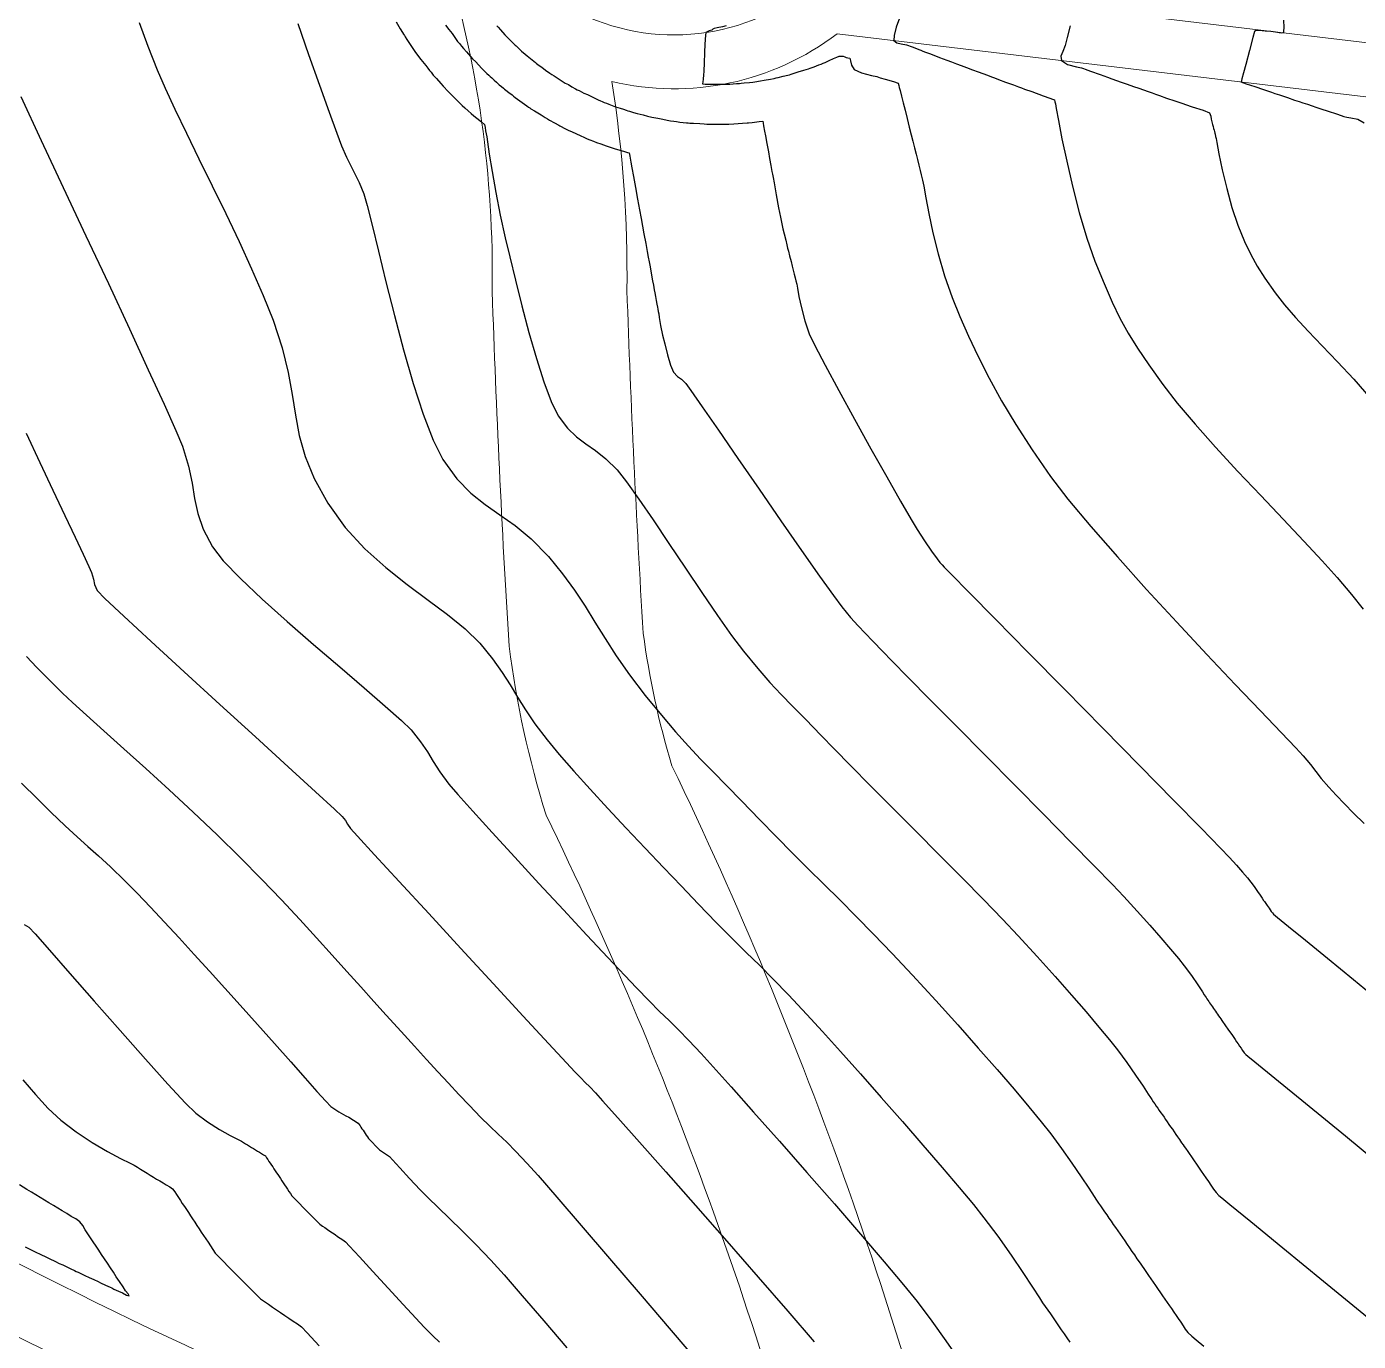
# Model space of a CAD drawing. Header units: millimetres. Extents: x 340454 to 342791, y 6993867 to 6995092.
# Drawn here: x 341293.24 to 341342.68, y 6994464.47 to 6994513.27 of the extents above; entities that cross this region are included whole.
import ezdxf

# ---------------------------------------------------------------- set-up
doc = ezdxf.new("R2010")
doc.units = ezdxf.units.MM
doc.header["$LTSCALE"] = 10
for name, color, linetype in [('T-HM-CURVA_INTERMEDIARIA', 45, 'Continuous'), ('T-HM-CURVA_MESTRA', 20, 'Continuous'), ('URB-Calçadas', 2, 'Continuous'), ('URB-Quadras', 3, 'Continuous')]:
    doc.layers.add(name, color=color, linetype=linetype)

msp = doc.modelspace()

# ---------------------------------------------------------------- linework, layer by layer
at = {"layer": 'T-HM-CURVA_INTERMEDIARIA', "color": 45, "linetype": 'Continuous', "lineweight": -3, "flags": 128}
for points, elevation in [([(341325.642, 6994513.581), (341325.527, 6994513.244), (341325.441, 6994512.941), (341325.439, 6994512.751), (341325.548, 6994512.664), (341325.711, 6994512.635), (341325.905, 6994512.593), (341326.111, 6994512.518), (341326.282, 6994512.452), (341326.358, 6994512.423), (341326.432, 6994512.391), (341326.507, 6994512.363), (341326.609, 6994512.325), (341326.797, 6994512.254), (341327.13, 6994512.128), (341327.396, 6994512.027), (341327.577, 6994511.96), (341327.758, 6994511.892), (341327.931, 6994511.827), (341328.131, 6994511.752), (341328.36, 6994511.667), (341328.57, 6994511.589), (341328.739, 6994511.526), (341328.909, 6994511.463), (341329.058, 6994511.407), (341329.176, 6994511.364), (341329.324, 6994511.309), (341329.582, 6994511.214), (341329.882, 6994511.103), (341330.064, 6994511.036), (341330.177, 6994510.995), (341330.289, 6994510.954), (341330.555, 6994510.857), (341330.981, 6994510.701), (341331.225, 6994510.612), (341331.319, 6994510.583), (341331.394, 6994510.551), (341331.416, 6994510.482), (341331.431, 6994510.406), (341331.462, 6994510.235), (341331.545, 6994509.782), (341331.677, 6994509.108), (341331.853, 6994508.275), (341332.068, 6994507.343), (341332.318, 6994506.373), (341332.597, 6994505.424), (341332.902, 6994504.56), (341333.237, 6994503.73), (341333.536, 6994503.044), (341333.827, 6994502.45), (341334.134, 6994501.897), (341334.485, 6994501.336), (341334.906, 6994500.714), (341335.422, 6994499.982), (341335.95, 6994499.296), (341336.616, 6994498.51), (341337.38, 6994497.656), (341338.206, 6994496.764), (341339.053, 6994495.865), (341339.883, 6994494.991), (341340.658, 6994494.173), (341341.339, 6994493.442), (341341.888, 6994492.83), (341342.426, 6994492.193), (341342.862, 6994491.654)], 702), ([(341339.901, 6994513.515), (341339.907, 6994513.239), (341339.903, 6994513.104), (341339.895, 6994513.055), (341339.889, 6994513.044), (341339.871, 6994513.033), (341339.825, 6994513.026), (341339.737, 6994513.042), (341339.605, 6994513.07), (341339.429, 6994513.086), (341339.215, 6994513.105), (341339.109, 6994513.115), (341339.051, 6994513.12), (341338.996, 6994513.122), (341338.917, 6994513.122), (341338.862, 6994513.118), (341338.819, 6994513.09), (341338.761, 6994512.871), (341338.633, 6994512.381), (341338.497, 6994511.863), (341338.418, 6994511.56), (341338.357, 6994511.332), (341338.327, 6994511.216), (341338.375, 6994511.2), (341338.517, 6994511.152), (341338.832, 6994511.045), (341339.16, 6994510.934), (341339.343, 6994510.872), (341339.46, 6994510.832), (341339.577, 6994510.793), (341339.754, 6994510.734), (341340.043, 6994510.636), (341340.311, 6994510.546), (341340.483, 6994510.489), (341340.62, 6994510.444), (341340.792, 6994510.386), (341340.965, 6994510.329), (341341.105, 6994510.282), (341341.28, 6994510.224), (341341.56, 6994510.132), (341341.864, 6994510.032), (341342.04, 6994509.974), (341342.145, 6994509.939), (341342.249, 6994509.905), (341342.404, 6994509.884), (341342.662, 6994509.83), (341342.896, 6994509.694)], 704), ([(341297.416, 6994513.427), (341297.744, 6994512.541), (341298.09, 6994511.66), (341298.38, 6994510.989), (341298.747, 6994510.202), (341299.172, 6994509.321), (341299.639, 6994508.367), (341300.132, 6994507.364), (341300.633, 6994506.333), (341301.127, 6994505.296), (341301.595, 6994504.276), (341302.022, 6994503.296), (341302.391, 6994502.377), (341302.731, 6994501.347), (341302.95, 6994500.438), (341303.097, 6994499.615), (341303.218, 6994498.843), (341303.363, 6994498.089), (341303.579, 6994497.317), (341303.915, 6994496.493), (341304.418, 6994495.582), (341305.07, 6994494.679), (341305.8, 6994493.888), (341306.576, 6994493.189), (341307.368, 6994492.562), (341308.143, 6994491.988), (341308.871, 6994491.447), (341309.522, 6994490.918), (341310.062, 6994490.384), (341310.536, 6994489.807), (341310.9, 6994489.303), (341311.196, 6994488.839), (341311.468, 6994488.388), (341311.757, 6994487.917), (341312.107, 6994487.399), (341312.561, 6994486.802), (341313.014, 6994486.257), (341313.554, 6994485.639), (341314.161, 6994484.965), (341314.817, 6994484.253), (341315.503, 6994483.519), (341316.199, 6994482.782), (341316.888, 6994482.057), (341317.55, 6994481.363), (341318.167, 6994480.716), (341318.855, 6994480.003), (341319.435, 6994479.42), (341319.95, 6994478.912), (341320.442, 6994478.43), (341320.954, 6994477.919), (341321.528, 6994477.33), (341322.205, 6994476.609), (341322.783, 6994475.978), (341323.456, 6994475.232), (341324.194, 6994474.405), (341324.969, 6994473.529), (341325.752, 6994472.636), (341326.514, 6994471.759), (341327.227, 6994470.93), (341327.861, 6994470.183), (341328.388, 6994469.55), (341328.779, 6994469.063), (341329.296, 6994468.372), (341329.788, 6994467.676), (341330.228, 6994467.029), (341330.587, 6994466.483), (341330.84, 6994466.092), (341330.958, 6994465.909), (341331.054, 6994465.77), (341331.15, 6994465.632), (341331.247, 6994465.491), (341331.346, 6994465.347), (341331.446, 6994465.202), (341331.548, 6994465.055), (341331.651, 6994464.906), (341331.755, 6994464.755), (341331.861, 6994464.602), (341331.969, 6994464.447)], 696), ([(341303.303, 6994513.389), (341303.711, 6994512.229), (341304.111, 6994511.098), (341304.47, 6994510.093), (341304.753, 6994509.311), (341304.929, 6994508.849), (341305.112, 6994508.43), (341305.274, 6994508.104), (341305.428, 6994507.808), (341305.585, 6994507.48), (341305.758, 6994507.058), (341305.883, 6994506.636), (341306.067, 6994505.905), (341306.302, 6994504.934), (341306.579, 6994503.793), (341306.892, 6994502.549), (341307.231, 6994501.272), (341307.59, 6994500.03), (341307.959, 6994498.892), (341308.331, 6994497.927), (341308.698, 6994497.204), (341309.214, 6994496.489), (341309.732, 6994495.954), (341310.259, 6994495.531), (341310.804, 6994495.152), (341311.372, 6994494.749), (341311.973, 6994494.254), (341312.613, 6994493.599), (341313.139, 6994492.958), (341313.582, 6994492.352), (341313.971, 6994491.762), (341314.337, 6994491.171), (341314.713, 6994490.561), (341315.129, 6994489.916), (341315.617, 6994489.217), (341316.207, 6994488.446), (341316.81, 6994487.71), (341317.334, 6994487.097), (341317.809, 6994486.568), (341318.262, 6994486.086), (341318.725, 6994485.611), (341319.225, 6994485.104), (341319.791, 6994484.525), (341320.453, 6994483.838), (341321.075, 6994483.193), (341321.671, 6994482.59), (341322.253, 6994482.011), (341322.833, 6994481.439), (341323.424, 6994480.856), (341324.036, 6994480.245), (341324.683, 6994479.588), (341325.376, 6994478.867), (341326.128, 6994478.066), (341326.991, 6994477.126), (341327.808, 6994476.22), (341328.571, 6994475.361), (341329.27, 6994474.561), (341329.897, 6994473.83), (341330.444, 6994473.182), (341330.9, 6994472.627), (341331.257, 6994472.178), (341331.662, 6994471.637), (341332.048, 6994471.091), (341332.393, 6994470.582), (341332.675, 6994470.155), (341332.871, 6994469.852), (341332.958, 6994469.716), (341333.033, 6994469.608), (341333.108, 6994469.5), (341333.183, 6994469.39), (341333.261, 6994469.278), (341333.339, 6994469.165), (341333.419, 6994469.05), (341333.498, 6994468.934), (341333.58, 6994468.816), (341333.662, 6994468.697), (341333.747, 6994468.575), (341333.831, 6994468.453), (341333.917, 6994468.328), (341334.004, 6994468.203), (341334.093, 6994468.073), (341334.182, 6994467.945), (341334.274, 6994467.812), (341334.366, 6994467.679), (341334.46, 6994467.542), (341334.575, 6994467.376), (341334.652, 6994467.264), (341334.71, 6994467.181), (341334.767, 6994467.098), (341334.892, 6994466.918), (341335.144, 6994466.552), (341335.412, 6994466.165), (341335.581, 6994465.921), (341335.669, 6994465.793), (341335.739, 6994465.691), (341335.828, 6994465.563), (341335.918, 6994465.433), (341335.991, 6994465.326), (341336.084, 6994465.192), (341336.178, 6994465.049), (341336.255, 6994464.93), (341336.351, 6994464.806), (341336.494, 6994464.661), (341336.652, 6994464.53), (341336.94, 6994464.292)], 697), ([(341306.964, 6994513.443), (341307.111, 6994513.191), (341307.192, 6994513.053), (341307.235, 6994512.985), (341307.263, 6994512.938), (341307.295, 6994512.886), (341307.36, 6994512.787), (341307.505, 6994512.57), (341307.682, 6994512.315), (341307.879, 6994512.053), (341308.058, 6994511.825), (341308.14, 6994511.722), (341308.194, 6994511.646), (341308.253, 6994511.575), (341308.339, 6994511.473), (341308.455, 6994511.343), (341308.622, 6994511.155), (341308.709, 6994511.057), (341308.741, 6994511.018), (341308.854, 6994510.903), (341309.089, 6994510.665), (341309.297, 6994510.459), (341309.415, 6994510.345), (341309.51, 6994510.256), (341309.627, 6994510.15), (341309.749, 6994510.042), (341309.848, 6994509.957), (341309.956, 6994509.866), (341310.128, 6994509.735), (341310.235, 6994509.638), (341310.264, 6994509.528), (341310.277, 6994509.408), (341310.299, 6994509.292), (341310.32, 6994509.177), (341310.348, 6994508.988), (341310.416, 6994508.538), (341310.521, 6994507.892), (341310.657, 6994507.116), (341310.821, 6994506.274), (341311.008, 6994505.432), (341311.178, 6994504.721), (341311.388, 6994503.859), (341311.627, 6994502.905), (341311.889, 6994501.918), (341312.163, 6994500.957), (341312.442, 6994500.082), (341312.717, 6994499.352), (341312.979, 6994498.826), (341313.315, 6994498.371), (341313.653, 6994498.045), (341314, 6994497.786), (341314.364, 6994497.535), (341314.749, 6994497.231), (341315.163, 6994496.814), (341315.513, 6994496.372), (341315.967, 6994495.737), (341316.5, 6994494.959), (341317.085, 6994494.088), (341317.695, 6994493.175), (341318.304, 6994492.268), (341318.884, 6994491.419), (341319.41, 6994490.676), (341319.853, 6994490.091), (341320.386, 6994489.444), (341320.836, 6994488.93), (341321.25, 6994488.487), (341321.673, 6994488.053), (341322.154, 6994487.565), (341322.738, 6994486.96), (341323.214, 6994486.468), (341323.836, 6994485.836), (341324.572, 6994485.095), (341325.388, 6994484.277), (341326.248, 6994483.413), (341327.121, 6994482.536), (341327.971, 6994481.676), (341328.765, 6994480.867), (341329.47, 6994480.138), (341330.05, 6994479.523), (341330.756, 6994478.753), (341331.418, 6994478.017), (341332.027, 6994477.327), (341332.572, 6994476.698), (341333.045, 6994476.14), (341333.436, 6994475.667), (341333.736, 6994475.292), (341334.085, 6994474.823), (341334.411, 6994474.356), (341334.685, 6994473.946), (341334.877, 6994473.65), (341334.958, 6994473.523), (341335.012, 6994473.445), (341335.066, 6994473.368), (341335.12, 6994473.289), (341335.176, 6994473.208), (341335.232, 6994473.127), (341335.289, 6994473.045), (341335.346, 6994472.961), (341335.405, 6994472.876), (341335.464, 6994472.791), (341335.525, 6994472.703), (341335.585, 6994472.616), (341335.647, 6994472.526), (341335.71, 6994472.435), (341335.774, 6994472.343), (341335.838, 6994472.25), (341335.904, 6994472.155), (341335.97, 6994472.059), (341336.038, 6994471.961), (341336.116, 6994471.847), (341336.175, 6994471.762), (341336.217, 6994471.702), (341336.258, 6994471.642), (341336.346, 6994471.515), (341336.529, 6994471.251), (341336.722, 6994470.97), (341336.843, 6994470.796), (341336.931, 6994470.668), (341337.02, 6994470.539), (341337.11, 6994470.409), (341337.204, 6994470.273), (341337.302, 6994470.123), (341337.396, 6994469.995), (341337.5, 6994469.892), (341337.612, 6994469.797), (341337.903, 6994469.558), (341338.684, 6994468.918), (341339.873, 6994467.944), (341341.389, 6994466.703), (341343.149, 6994465.262)], 698), ([(341308.795, 6994513.321), (341308.914, 6994513.165), (341309.034, 6994513.01), (341309.168, 6994512.824), (341309.24, 6994512.721), (341309.28, 6994512.673), (341309.318, 6994512.629), (341309.349, 6994512.588), (341309.381, 6994512.547), (341309.462, 6994512.457), (341309.57, 6994512.335), (341309.644, 6994512.245), (341309.718, 6994512.156), (341309.798, 6994512.075), (341309.912, 6994511.962), (341310.021, 6994511.852), (341310.145, 6994511.717), (341310.235, 6994511.619), (341310.327, 6994511.533), (341310.4, 6994511.467), (341310.453, 6994511.415), (341310.506, 6994511.363), (341310.595, 6994511.285), (341310.684, 6994511.209), (341310.736, 6994511.16), (341310.789, 6994511.111), (341310.87, 6994511.045), (341310.945, 6994510.985), (341310.987, 6994510.947), (341311.03, 6994510.91), (341311.142, 6994510.824), (341311.263, 6994510.732), (341311.321, 6994510.684), (341311.379, 6994510.636), (341311.545, 6994510.52), (341311.722, 6994510.396), (341311.805, 6994510.334), (341311.87, 6994510.285), (341311.917, 6994510.254), (341311.964, 6994510.223), (341312.099, 6994510.141), (341312.343, 6994509.992), (341312.496, 6994509.899), (341312.576, 6994509.846), (341312.657, 6994509.794), (341312.838, 6994509.696), (341312.996, 6994509.612), (341313.041, 6994509.585), (341313.087, 6994509.559), (341313.193, 6994509.506), (341313.293, 6994509.457), (341313.341, 6994509.431), (341313.499, 6994509.36), (341313.791, 6994509.23), (341313.955, 6994509.157), (341314.004, 6994509.133), (341314.053, 6994509.109), (341314.145, 6994509.072), (341314.287, 6994509.016), (341314.397, 6994508.974), (341314.558, 6994508.915), (341314.754, 6994508.845), (341314.936, 6994508.783), (341315.084, 6994508.736), (341315.223, 6994508.692), (341315.435, 6994508.63), (341315.544, 6994508.6), (341315.607, 6994508.584), (341315.629, 6994508.466), (341315.671, 6994508.233), (341315.708, 6994508.033), (341315.769, 6994507.703), (341315.843, 6994507.295), (341315.923, 6994506.862), (341315.994, 6994506.475), (341316.054, 6994506.15), (341316.107, 6994505.86), (341316.159, 6994505.578), (341316.225, 6994505.219), (341316.279, 6994504.923), (341316.318, 6994504.714), (341316.35, 6994504.537), (341316.383, 6994504.36), (341316.427, 6994504.122), (341316.479, 6994503.838), (341316.508, 6994503.676), (341316.525, 6994503.587), (341316.541, 6994503.498), (341316.561, 6994503.39), (341316.587, 6994503.251), (341316.615, 6994503.099), (341316.638, 6994502.971), (341316.658, 6994502.861), (341316.673, 6994502.781), (341316.688, 6994502.7), (341316.706, 6994502.604), (341316.725, 6994502.472), (341316.776, 6994502.175), (341316.849, 6994501.824), (341316.928, 6994501.496), (341317.032, 6994501.092), (341317.147, 6994500.71), (341317.259, 6994500.448), (341317.4, 6994500.286), (341317.548, 6994500.18), (341317.714, 6994500.029), (341317.903, 6994499.768), (341318.325, 6994499.163), (341318.925, 6994498.294), (341319.648, 6994497.245), (341320.44, 6994496.097), (341321.245, 6994494.932), (341322.008, 6994493.831), (341322.675, 6994492.877), (341323.191, 6994492.151), (341323.499, 6994491.736), (341323.831, 6994491.335), (341324.107, 6994491.026), (341324.369, 6994490.753), (341324.66, 6994490.457), (341325.023, 6994490.081), (341325.364, 6994489.732), (341325.971, 6994489.114), (341326.788, 6994488.287), (341327.757, 6994487.307), (341328.821, 6994486.232), (341329.922, 6994485.118), (341331.002, 6994484.024), (341332.005, 6994483.005), (341332.873, 6994482.121), (341333.548, 6994481.426), (341333.973, 6994480.98), (341334.471, 6994480.435), (341334.932, 6994479.92), (341335.346, 6994479.448), (341335.704, 6994479.03), (341335.996, 6994478.679), (341336.215, 6994478.406), (341336.479, 6994478.047), (341336.716, 6994477.702), (341336.888, 6994477.44), (341336.958, 6994477.33), (341336.991, 6994477.283), (341337.023, 6994477.236), (341337.057, 6994477.188), (341337.09, 6994477.139), (341337.125, 6994477.089), (341337.159, 6994477.039), (341337.194, 6994476.988), (341337.23, 6994476.937), (341337.266, 6994476.885), (341337.303, 6994476.832), (341337.34, 6994476.778), (341337.377, 6994476.724), (341337.416, 6994476.668), (341337.454, 6994476.612), (341337.493, 6994476.556), (341337.533, 6994476.498), (341337.574, 6994476.44), (341337.615, 6994476.38), (341337.66, 6994476.314), (341337.699, 6994476.259), (341337.749, 6994476.186), (341337.837, 6994476.058), (341338.001, 6994475.821), (341338.104, 6994475.671), (341338.158, 6994475.593), (341338.212, 6994475.515), (341338.268, 6994475.435), (341338.324, 6994475.353), (341338.383, 6994475.264), (341338.441, 6994475.184), (341338.505, 6994475.122), (341338.572, 6994475.064), (341338.837, 6994474.847), (341339.573, 6994474.244), (341340.715, 6994473.309), (341342.196, 6994472.096), (341343.952, 6994470.659)], 699), ([(341319.209, 6994513.295), (341319.079, 6994513.266), (341318.874, 6994513.22), (341318.765, 6994513.195), (341318.717, 6994513.179), (341318.679, 6994513.144), (341318.582, 6994513.117), (341318.461, 6994513.052), (341318.433, 6994512.815), (341318.409, 6994512.343), (341318.391, 6994511.879), (341318.384, 6994511.668), (341318.379, 6994511.606), (341318.372, 6994511.475), (341318.362, 6994511.318), (341318.345, 6994511.219), (341318.335, 6994511.145), (341318.427, 6994511.138), (341318.534, 6994511.134), (341318.775, 6994511.129), (341319.062, 6994511.128), (341319.352, 6994511.139), (341319.597, 6994511.153), (341319.703, 6994511.16), (341319.77, 6994511.168), (341319.877, 6994511.179), (341320.075, 6994511.199), (341320.198, 6994511.212), (341320.273, 6994511.222), (341320.346, 6994511.233), (341320.416, 6994511.246), (341320.485, 6994511.26), (341320.621, 6994511.283), (341320.851, 6994511.323), (341320.989, 6994511.347), (341321.064, 6994511.366), (341321.139, 6994511.385), (341321.322, 6994511.428), (341321.5, 6994511.469), (341321.565, 6994511.486), (341321.629, 6994511.504), (341321.73, 6994511.537), (341321.88, 6994511.586), (341322.094, 6994511.651), (341322.264, 6994511.703), (341322.333, 6994511.729), (341322.402, 6994511.756), (341322.479, 6994511.783), (341322.561, 6994511.812), (341322.646, 6994511.847), (341322.732, 6994511.882), (341322.811, 6994511.913), (341322.889, 6994511.944), (341323.034, 6994512.011), (341323.197, 6994512.086), (341323.318, 6994512.141), (341323.401, 6994512.177), (341323.486, 6994512.177), (341323.549, 6994512.169), (341323.611, 6994512.151), (341323.665, 6994512.128), (341323.727, 6994512.116), (341323.799, 6994512.093), (341323.82, 6994512.006), (341323.865, 6994511.838), (341323.961, 6994511.68), (341324.234, 6994511.559), (341324.608, 6994511.459), (341324.808, 6994511.414), (341324.87, 6994511.394), (341324.932, 6994511.375), (341325.109, 6994511.323), (341325.419, 6994511.229), (341325.597, 6994511.165), (341325.622, 6994511.09), (341325.637, 6994511.005), (341325.664, 6994510.898), (341325.717, 6994510.687), (341325.781, 6994510.435), (341325.849, 6994510.164), (341325.925, 6994509.861), (341326.008, 6994509.533), (341326.079, 6994509.25), (341326.136, 6994509.023), (341326.199, 6994508.773), (341326.259, 6994508.533), (341326.308, 6994508.34), (341326.362, 6994508.125), (341326.412, 6994507.926), (341326.452, 6994507.767), (341326.503, 6994507.567), (341326.545, 6994507.344), (341326.62, 6994506.917), (341326.732, 6994506.329), (341326.883, 6994505.621), (341327.075, 6994504.838), (341327.313, 6994504.021), (341327.598, 6994503.213), (341327.884, 6994502.512), (341328.202, 6994501.783), (341328.561, 6994501.022), (341328.97, 6994500.225), (341329.435, 6994499.387), (341329.965, 6994498.502), (341330.568, 6994497.567), (341331.253, 6994496.576), (341331.898, 6994495.732), (341332.742, 6994494.719), (341333.733, 6994493.586), (341334.817, 6994492.384), (341335.942, 6994491.161), (341337.057, 6994489.969), (341338.108, 6994488.857), (341339.042, 6994487.874), (341339.809, 6994487.071), (341340.355, 6994486.498), (341340.627, 6994486.204), (341340.897, 6994485.881), (341341.1, 6994485.622), (341341.304, 6994485.366), (341341.58, 6994485.048), (341341.856, 6994484.745), (341342.159, 6994484.423), (341342.5, 6994484.073), (341342.893, 6994483.689)], 701), ([(341331.977, 6994513.298), (341331.869, 6994512.87), (341331.793, 6994512.566), (341331.709, 6994512.35), (341331.636, 6994512.174), (341331.653, 6994512.011), (341331.878, 6994511.87), (341332.211, 6994511.779), (341332.397, 6994511.742), (341332.47, 6994511.716), (341332.542, 6994511.69), (341332.734, 6994511.621), (341333.09, 6994511.494), (341333.363, 6994511.396), (341333.532, 6994511.336), (341333.701, 6994511.276), (341333.877, 6994511.213), (341334.093, 6994511.137), (341334.329, 6994511.053), (341334.534, 6994510.981), (341334.699, 6994510.923), (341334.87, 6994510.863), (341335.022, 6994510.809), (341335.143, 6994510.766), (341335.296, 6994510.713), (341335.562, 6994510.62), (341335.869, 6994510.513), (341336.051, 6994510.45), (341336.157, 6994510.413), (341336.263, 6994510.376), (341336.514, 6994510.296), (341336.921, 6994510.163), (341337.159, 6994510.066), (341337.2, 6994509.951), (341337.217, 6994509.835), (341337.243, 6994509.732), (341337.266, 6994509.643), (341337.286, 6994509.563), (341337.304, 6994509.492), (341337.32, 6994509.429), (341337.334, 6994509.371), (341337.347, 6994509.319), (341337.359, 6994509.272), (341337.38, 6994509.19), (341337.397, 6994509.121), (341337.425, 6994508.963), (341337.505, 6994508.547), (341337.629, 6994507.953), (341337.791, 6994507.261), (341337.986, 6994506.553), (341338.206, 6994505.906), (341338.458, 6994505.291), (341338.683, 6994504.808), (341338.92, 6994504.381), (341339.21, 6994503.934), (341339.592, 6994503.388), (341339.94, 6994502.939), (341340.35, 6994502.469), (341340.816, 6994501.968), (341341.334, 6994501.426), (341341.899, 6994500.833), (341342.505, 6994500.18), (341343.148, 6994499.455)], 703), ([(341293.229, 6994498.182), (341293.733, 6994497.091), (341294.215, 6994496.062), (341294.656, 6994495.13), (341295.039, 6994494.326), (341295.345, 6994493.684), (341295.556, 6994493.235), (341295.655, 6994493.014), (341295.721, 6994492.765), (341295.758, 6994492.562), (341295.857, 6994492.338), (341296.147, 6994492.045), (341296.85, 6994491.384), (341297.864, 6994490.447), (341299.086, 6994489.327), (341300.41, 6994488.116), (341301.735, 6994486.908), (341302.956, 6994485.795), (341303.969, 6994484.87), (341304.672, 6994484.225), (341304.961, 6994483.953), (341305.077, 6994483.801), (341305.157, 6994483.669), (341305.269, 6994483.512), (341305.529, 6994483.223), (341306.16, 6994482.534), (341307.07, 6994481.544), (341308.168, 6994480.351), (341309.363, 6994479.054), (341310.564, 6994477.752), (341311.679, 6994476.544), (341312.616, 6994475.529), (341313.286, 6994474.805), (341313.596, 6994474.472), (341313.81, 6994474.252), (341313.98, 6994474.085), (341314.15, 6994473.916), (341314.361, 6994473.694), (341314.621, 6994473.405), (341315.183, 6994472.775), (341315.987, 6994471.872), (341316.97, 6994470.762), (341318.074, 6994469.512), (341319.236, 6994468.19), (341320.398, 6994466.862), (341321.498, 6994465.595), (341322.475, 6994464.457)], 694), ([(341293.231, 6994489.891), (341293.622, 6994489.484), (341294.077, 6994489.028), (341294.573, 6994488.535), (341294.94, 6994488.186), (341295.459, 6994487.713), (341296.103, 6994487.134), (341296.847, 6994486.467), (341297.666, 6994485.729), (341298.533, 6994484.938), (341299.422, 6994484.113), (341300.309, 6994483.272), (341301.167, 6994482.431), (341301.967, 6994481.621), (341302.703, 6994480.855), (341303.381, 6994480.133), (341304.008, 6994479.452), (341304.589, 6994478.809), (341305.132, 6994478.203), (341305.643, 6994477.631), (341306.127, 6994477.091), (341306.592, 6994476.581), (341307.147, 6994475.977), (341307.642, 6994475.434), (341308.09, 6994474.939), (341308.504, 6994474.482), (341308.898, 6994474.051), (341309.284, 6994473.635), (341309.676, 6994473.223), (341310.093, 6994472.797), (341310.44, 6994472.458), (341310.752, 6994472.162), (341311.062, 6994471.865), (341311.405, 6994471.522), (341311.815, 6994471.09), (341312.227, 6994470.628), (341312.922, 6994469.83), (341313.83, 6994468.776), (341314.885, 6994467.546), (341316.019, 6994466.221), (341317.164, 6994464.88), (341318.253, 6994463.604)], 693), ([(341293.056, 6994485.19), (341293.64, 6994484.608), (341294.139, 6994484.114), (341294.67, 6994483.601), (341295.114, 6994483.195), (341295.514, 6994482.844), (341295.914, 6994482.492), (341296.357, 6994482.085), (341296.886, 6994481.571), (341297.346, 6994481.103), (341297.838, 6994480.587), (341298.358, 6994480.032), (341298.899, 6994479.445), (341299.457, 6994478.836), (341300.024, 6994478.212), (341300.595, 6994477.583), (341301.165, 6994476.957), (341301.814, 6994476.239), (341302.449, 6994475.525), (341303.045, 6994474.85), (341303.577, 6994474.246), (341304.02, 6994473.748), (341304.349, 6994473.386), (341304.539, 6994473.196), (341304.827, 6994472.994), (341305.087, 6994472.848), (341305.203, 6994472.79), (341305.26, 6994472.755), (341305.318, 6994472.72), (341305.375, 6994472.684), (341305.433, 6994472.649), (341305.491, 6994472.613), (341305.549, 6994472.577), (341305.583, 6994472.525), (341305.618, 6994472.473), (341305.654, 6994472.418), (341305.691, 6994472.363), (341305.729, 6994472.306), (341305.768, 6994472.248), (341305.807, 6994472.188), (341305.848, 6994472.127), (341305.89, 6994472.064), (341305.933, 6994471.999), (341306.04, 6994471.89), (341306.233, 6994471.695), (341306.341, 6994471.586), (341306.414, 6994471.537), (341306.487, 6994471.487), (341306.561, 6994471.436), (341306.635, 6994471.385), (341306.711, 6994471.333), (341306.82, 6994471.212), (341307.091, 6994470.913), (341307.458, 6994470.513), (341307.855, 6994470.093), (341308.152, 6994469.796), (341308.517, 6994469.443), (341308.941, 6994469.036), (341309.415, 6994468.573), (341309.93, 6994468.054), (341310.476, 6994467.481), (341310.964, 6994466.937), (341311.64, 6994466.163), (341312.439, 6994465.236), (341313.295, 6994464.234)], 692), ([(341293.145, 6994479.94), (341293.327, 6994479.844), (341293.555, 6994479.596), (341294.089, 6994478.992), (341294.847, 6994478.128), (341295.748, 6994477.102), (341296.71, 6994476.011), (341297.651, 6994474.951), (341298.488, 6994474.021), (341299.14, 6994473.317), (341299.525, 6994472.937), (341299.955, 6994472.616), (341300.402, 6994472.336), (341300.802, 6994472.112), (341301.095, 6994471.961), (341301.22, 6994471.899), (341301.293, 6994471.854), (341301.367, 6994471.809), (341301.44, 6994471.763), (341301.514, 6994471.718), (341301.588, 6994471.673), (341301.662, 6994471.628), (341301.736, 6994471.583), (341301.81, 6994471.537), (341301.884, 6994471.492), (341301.959, 6994471.446), (341302.036, 6994471.401), (341302.106, 6994471.354), (341302.151, 6994471.289), (341302.193, 6994471.222), (341302.238, 6994471.155), (341302.283, 6994471.086), (341302.329, 6994471.018), (341302.375, 6994470.948), (341302.422, 6994470.878), (341302.469, 6994470.806), (341302.517, 6994470.734), (341302.566, 6994470.661), (341302.615, 6994470.587), (341302.665, 6994470.512), (341302.715, 6994470.436), (341302.767, 6994470.359), (341302.818, 6994470.281), (341302.871, 6994470.202), (341302.924, 6994470.122), (341302.978, 6994470.041), (341303.031, 6994469.957), (341303.088, 6994469.875), (341303.258, 6994469.699), (341303.603, 6994469.348), (341303.951, 6994468.997), (341304.131, 6994468.82), (341304.222, 6994468.755), (341304.316, 6994468.694), (341304.409, 6994468.63), (341304.503, 6994468.566), (341304.597, 6994468.501), (341304.692, 6994468.436), (341304.787, 6994468.371), (341304.883, 6994468.305), (341304.982, 6994468.242), (341305.077, 6994468.173), (341305.23, 6994468.009), (341305.594, 6994467.613), (341306.096, 6994467.067), (341306.661, 6994466.45), (341307.216, 6994465.847), (341307.687, 6994465.337), (341308.002, 6994465.002), (341308.319, 6994464.683), (341308.573, 6994464.44)], 691), ([(341293.185, 6994467.98), (341293.292, 6994467.928), (341293.391, 6994467.88), (341293.49, 6994467.832), (341293.608, 6994467.775), (341293.719, 6994467.721), (341293.812, 6994467.677), (341293.904, 6994467.632), (341294.03, 6994467.572), (341294.149, 6994467.515), (341294.234, 6994467.474), (341294.319, 6994467.433), (341294.453, 6994467.369), (341294.581, 6994467.308), (341294.658, 6994467.272), (341294.734, 6994467.235), (341294.878, 6994467.167), (341295.016, 6994467.102), (341295.083, 6994467.07), (341295.15, 6994467.039), (341295.305, 6994466.966), (341295.454, 6994466.896), (341295.51, 6994466.869), (341295.566, 6994466.843), (341295.734, 6994466.765), (341295.896, 6994466.689), (341295.982, 6994466.649), (341296.165, 6994466.564), (341296.343, 6994466.481), (341296.399, 6994466.455), (341296.484, 6994466.416), (341296.653, 6994466.338), (341296.795, 6994466.273), (341296.946, 6994466.189), (341297.046, 6994466.158), (341297.005, 6994466.243), (341296.916, 6994466.353), (341296.823, 6994466.493), (341296.685, 6994466.701), (341296.571, 6994466.872), (341296.46, 6994467.04), (341296.349, 6994467.207), (341296.24, 6994467.371), (341296.132, 6994467.533), (341296.026, 6994467.693), (341295.92, 6994467.852), (341295.817, 6994468.007), (341295.714, 6994468.162), (341295.613, 6994468.314), (341295.513, 6994468.465), (341295.414, 6994468.614), (341295.325, 6994468.769), (341295.219, 6994468.907), (341295.07, 6994469.016), (341294.893, 6994469.112), (341294.728, 6994469.213), (341294.563, 6994469.314), (341294.399, 6994469.415), (341294.235, 6994469.515), (341294.071, 6994469.615), (341293.907, 6994469.716), (341293.744, 6994469.816), (341293.581, 6994469.916), (341293.418, 6994470.015), (341293.255, 6994470.115), (341292.981, 6994470.283)], 689)]:
    msp.add_lwpolyline(points, dxfattribs=dict(at, elevation=elevation))
at = {"layer": 'T-HM-CURVA_MESTRA', "color": 20, "linetype": 'Continuous', "lineweight": -3, "flags": 128}
for points, elevation in [([(341310.695, 6994513.294), (341310.744, 6994513.245), (341310.827, 6994513.154), (341310.994, 6994512.971), (341311.139, 6994512.816), (341311.292, 6994512.664), (341311.372, 6994512.587), (341311.412, 6994512.553), (341311.487, 6994512.482), (341311.617, 6994512.362), (341311.747, 6994512.248), (341311.825, 6994512.182), (341311.885, 6994512.136), (341312.003, 6994512.039), (341312.127, 6994511.936), (341312.174, 6994511.903), (341312.222, 6994511.87), (341312.385, 6994511.747), (341312.553, 6994511.62), (341312.61, 6994511.58), (341312.668, 6994511.541), (341312.738, 6994511.498), (341312.819, 6994511.449), (341312.939, 6994511.371), (341313.128, 6994511.248), (341313.237, 6994511.177), (341313.294, 6994511.146), (341313.351, 6994511.116), (341313.486, 6994511.038), (341313.612, 6994510.964), (341313.685, 6994510.928), (341313.749, 6994510.893), (341313.834, 6994510.847), (341313.931, 6994510.804), (341314.057, 6994510.748), (341314.19, 6994510.684), (341314.363, 6994510.599), (341314.456, 6994510.554), (341314.547, 6994510.518), (341314.61, 6994510.49), (341314.687, 6994510.457), (341314.769, 6994510.427), (341314.86, 6994510.394), (341314.98, 6994510.346), (341315.101, 6994510.298), (341315.19, 6994510.27), (341315.279, 6994510.242), (341315.395, 6994510.2), (341315.495, 6994510.165), (341315.56, 6994510.146), (341315.625, 6994510.128), (341315.693, 6994510.106), (341315.766, 6994510.083), (341315.901, 6994510.051), (341316.124, 6994509.996), (341316.286, 6994509.951), (341316.449, 6994509.908), (341316.67, 6994509.867), (341316.864, 6994509.835), (341317.023, 6994509.802), (341317.148, 6994509.776), (341317.272, 6994509.76), (341317.365, 6994509.748), (341317.428, 6994509.738), (341317.491, 6994509.728), (341317.615, 6994509.716), (341317.738, 6994509.704), (341317.798, 6994509.696), (341317.859, 6994509.689), (341317.996, 6994509.681), (341318.238, 6994509.669), (341318.393, 6994509.66), (341318.487, 6994509.653), (341318.58, 6994509.646), (341318.754, 6994509.646), (341319.031, 6994509.649), (341319.186, 6994509.651), (341319.247, 6994509.65), (341319.309, 6994509.649), (341319.492, 6994509.661), (341319.813, 6994509.684), (341319.986, 6994509.696), (341320.041, 6994509.699), (341320.179, 6994509.716), (341320.43, 6994509.748), (341320.568, 6994509.764), (341320.581, 6994509.692), (341320.601, 6994509.585), (341320.636, 6994509.392), (341320.668, 6994509.217), (341320.721, 6994508.933), (341320.777, 6994508.624), (341320.823, 6994508.373), (341320.871, 6994508.114), (341320.911, 6994507.897), (341320.93, 6994507.794), (341320.941, 6994507.733), (341320.952, 6994507.671), (341320.988, 6994507.471), (341321.068, 6994507.029), (341321.158, 6994506.54), (341321.223, 6994506.197), (341321.274, 6994505.955), (341321.318, 6994505.759), (341321.36, 6994505.58), (341321.419, 6994505.339), (341321.462, 6994505.173), (341321.493, 6994505.052), (341321.523, 6994504.931), (341321.565, 6994504.763), (341321.619, 6994504.549), (341321.664, 6994504.373), (341321.7, 6994504.226), (341321.737, 6994504.079), (341321.77, 6994503.951), (341321.799, 6994503.833), (341321.829, 6994503.714), (341321.856, 6994503.568), (341321.913, 6994503.256), (341322.003, 6994502.832), (341322.13, 6994502.352), (341322.294, 6994501.867), (341322.501, 6994501.431), (341322.883, 6994500.7), (341323.391, 6994499.761), (341323.974, 6994498.7), (341324.585, 6994497.604), (341325.171, 6994496.559), (341325.685, 6994495.653), (341326.076, 6994494.971), (341326.295, 6994494.6), (341326.568, 6994494.182), (341326.833, 6994493.803), (341327.041, 6994493.518), (341327.145, 6994493.381), (341327.225, 6994493.29), (341327.309, 6994493.203), (341327.559, 6994492.949), (341328.221, 6994492.277), (341329.205, 6994491.278), (341330.421, 6994490.043), (341331.78, 6994488.663), (341333.191, 6994487.23), (341334.565, 6994485.833), (341335.812, 6994484.565), (341336.843, 6994483.515), (341337.567, 6994482.776), (341337.895, 6994482.437), (341338.156, 6994482.15), (341338.384, 6994481.892), (341338.567, 6994481.677), (341338.693, 6994481.521), (341338.817, 6994481.351), (341338.915, 6994481.204), (341338.958, 6994481.138), (341339.005, 6994481.069), (341339.055, 6994480.997), (341339.107, 6994480.922), (341339.163, 6994480.841), (341339.192, 6994480.799), (341339.222, 6994480.756), (341339.293, 6994480.652), (341339.366, 6994480.547), (341339.405, 6994480.491), (341339.445, 6994480.433), (341339.486, 6994480.373), (341339.533, 6994480.33), (341339.679, 6994480.211), (341340.088, 6994479.876), (341340.721, 6994479.358), (341341.536, 6994478.691), (341342.493, 6994477.907), (341343.553, 6994477.039)], 700), ([(341293.021, 6994510.67), (341293.783, 6994509.049), (341294.602, 6994507.304), (341295.444, 6994505.508), (341296.275, 6994503.732), (341297.058, 6994502.05), (341297.759, 6994500.532), (341298.344, 6994499.253), (341298.777, 6994498.283), (341299.023, 6994497.695), (341299.256, 6994496.956), (341299.387, 6994496.324), (341299.478, 6994495.753), (341299.591, 6994495.198), (341299.79, 6994494.616), (341300.137, 6994493.96), (341300.539, 6994493.448), (341301.175, 6994492.788), (341301.985, 6994492.023), (341302.91, 6994491.193), (341303.889, 6994490.339), (341304.863, 6994489.504), (341305.772, 6994488.728), (341306.556, 6994488.052), (341307.156, 6994487.519), (341307.511, 6994487.169), (341307.865, 6994486.728), (341308.117, 6994486.352), (341308.332, 6994485.996), (341308.576, 6994485.613), (341308.915, 6994485.157), (341309.247, 6994484.769), (341309.8, 6994484.151), (341310.522, 6994483.358), (341311.359, 6994482.446), (341312.26, 6994481.471), (341313.172, 6994480.488), (341314.043, 6994479.553), (341314.82, 6994478.722), (341315.45, 6994478.05), (341315.882, 6994477.594), (341316.352, 6994477.108), (341316.741, 6994476.719), (341317.088, 6994476.378), (341317.435, 6994476.036), (341317.819, 6994475.643), (341318.283, 6994475.152), (341318.724, 6994474.667), (341319.391, 6994473.923), (341320.23, 6994472.981), (341321.185, 6994471.902), (341322.202, 6994470.746), (341323.226, 6994469.574), (341324.203, 6994468.448), (341325.077, 6994467.427), (341325.794, 6994466.574), (341326.3, 6994465.949), (341326.842, 6994465.228), (341327.365, 6994464.497), (341327.848, 6994463.795)], 695), ([(341293.099, 6994474.186), (341293.566, 6994473.632), (341294.04, 6994473.116), (341294.51, 6994472.677), (341295.081, 6994472.245), (341295.677, 6994471.856), (341296.246, 6994471.525), (341296.731, 6994471.264), (341297.08, 6994471.087), (341297.237, 6994471.007), (341297.356, 6994470.935), (341297.474, 6994470.862), (341297.592, 6994470.79), (341297.711, 6994470.717), (341297.829, 6994470.644), (341297.948, 6994470.572), (341298.067, 6994470.499), (341298.187, 6994470.426), (341298.306, 6994470.353), (341298.426, 6994470.279), (341298.555, 6994470.206), (341298.662, 6994470.13), (341298.738, 6994470.029), (341298.804, 6994469.918), (341298.875, 6994469.81), (341298.948, 6994469.7), (341299.021, 6994469.59), (341299.096, 6994469.478), (341299.171, 6994469.365), (341299.248, 6994469.25), (341299.324, 6994469.134), (341299.403, 6994469.016), (341299.481, 6994468.898), (341299.562, 6994468.776), (341299.643, 6994468.655), (341299.726, 6994468.53), (341299.808, 6994468.406), (341299.894, 6994468.277), (341299.979, 6994468.15), (341300.066, 6994468.018), (341300.149, 6994467.884), (341300.243, 6994467.751), (341300.439, 6994467.544), (341300.836, 6994467.138), (341301.303, 6994466.665), (341301.708, 6994466.26), (341301.921, 6994466.054), (341302.066, 6994465.948), (341302.219, 6994465.851), (341302.369, 6994465.748), (341302.52, 6994465.645), (341302.671, 6994465.541), (341302.824, 6994465.436), (341302.977, 6994465.332), (341303.131, 6994465.226), (341303.291, 6994465.125), (341303.443, 6994465.013), (341303.651, 6994464.795), (341304.104, 6994464.308)], 690)]:
    msp.add_lwpolyline(points, dxfattribs=dict(at, elevation=elevation))
at = {"layer": 'URB-Calçadas', "lineweight": 0}
for points in [[(341462.148, 6994583.263), (341455.773, 6994517.546, -0.469604), (341447.481, 6994511.319), (341447.481, 6994511.319), (341323.425, 6994526.082, 2.505871), (341322.711, 6994515.09), (341446.721, 6994500.318, -0.457908), (341453.358, 6994492.643), (341448.538, 6994442.956, -0.398793), (341439.073, 6994435.65), (341439.073, 6994435.65, -0.034561), (341322.289, 6994451.995, -0.062194), (341256.159, 6994486.217), (341063.331, 6994608.261), (340993.59, 6994654.346), (340972.95, 6994673.775), (340891.463, 6994782.889, -0.419832), (340892.118, 6994787.121), (340913.215, 6994802.257)], [(341441.654, 6994371.995), (341444.66, 6994402.979, 0.46787), (341437.751, 6994411.684, -0.035154), (341315.643, 6994428.871, -0.063206), (341242.951, 6994466.174), (341178.172, 6994507.173, 0.461785), (341170.805, 6994503.841), (341170.805, 6994503.841, -0.013468), (341146.66, 6994409.011), (341128.051, 6994349.417)]]:
    msp.add_lwpolyline(points, format="xyb", dxfattribs=at)
msp.add_lwpolyline([(341318.269, 6994438.025, 0.031219), (341425.453, 6994422.161, 0.41065), (341428.152, 6994424.411, 0.417747), (341425.982, 6994427.134, -0.031148), (341319.653, 6994442.842, -0.062611), (341250.929, 6994478.284), (341196.268, 6994512.88, 1), (341193.594, 6994508.655), (341248.177, 6994474.108, 0.062822)], format="xyb", close=True, dxfattribs=at)
at = {"layer": 'URB-Quadras', "color": 252, "lineweight": 0}
for points in [[(341311.149, 6994490.281, -0.006728), (341310.524, 6994503.437, 0.078389), (341308.753, 6994515.965, -0.093219), (341307.52, 6994519.403, 0.023092), (341303.012, 6994530.49, 0.065336), (341298.237, 6994537.995, 0.069889), (341295.36, 6994549.978), (341276.393, 6994476.591), (341276.585, 6994476.479, -0.014805), (341280.293, 6994474.403, 0.05813), (341323.121, 6994454.885, 0.051662), (341312.525, 6994484.007, -0.0433), (341311.149, 6994490.281, -0.006728)], [(341314.966, 6994511.233, 0.224514), (341323.331, 6994513.002), (341446.484, 6994498.332, -0.407826), (341450.869, 6994492.884), (341445.987, 6994442.551, -0.333229), (341440.703, 6994438.544, -0.033289), (341328.539, 6994453.761, 0.054917), (341317.193, 6994485.839, -0.039219), (341316.129, 6994490.762, -0.006575), (341315.526, 6994503.486, 0.042663)]]:
    msp.add_lwpolyline(points, format="xyb", close=True, dxfattribs=at)
msp.add_lwpolyline([(341341.7, 6994420.675), (341326.214, 6994423.446), (341308.272, 6994428.427, -0.058415), (341239.899, 6994464.554), (341176.124, 6994504.919, 0.423784), (341173.238, 6994503.263, -0.01347), (341149.055, 6994408.292, 0.002331), (341130.471, 6994348.78)], format="xyb", dxfattribs=at)

doc.saveas('drawing.dxf')
